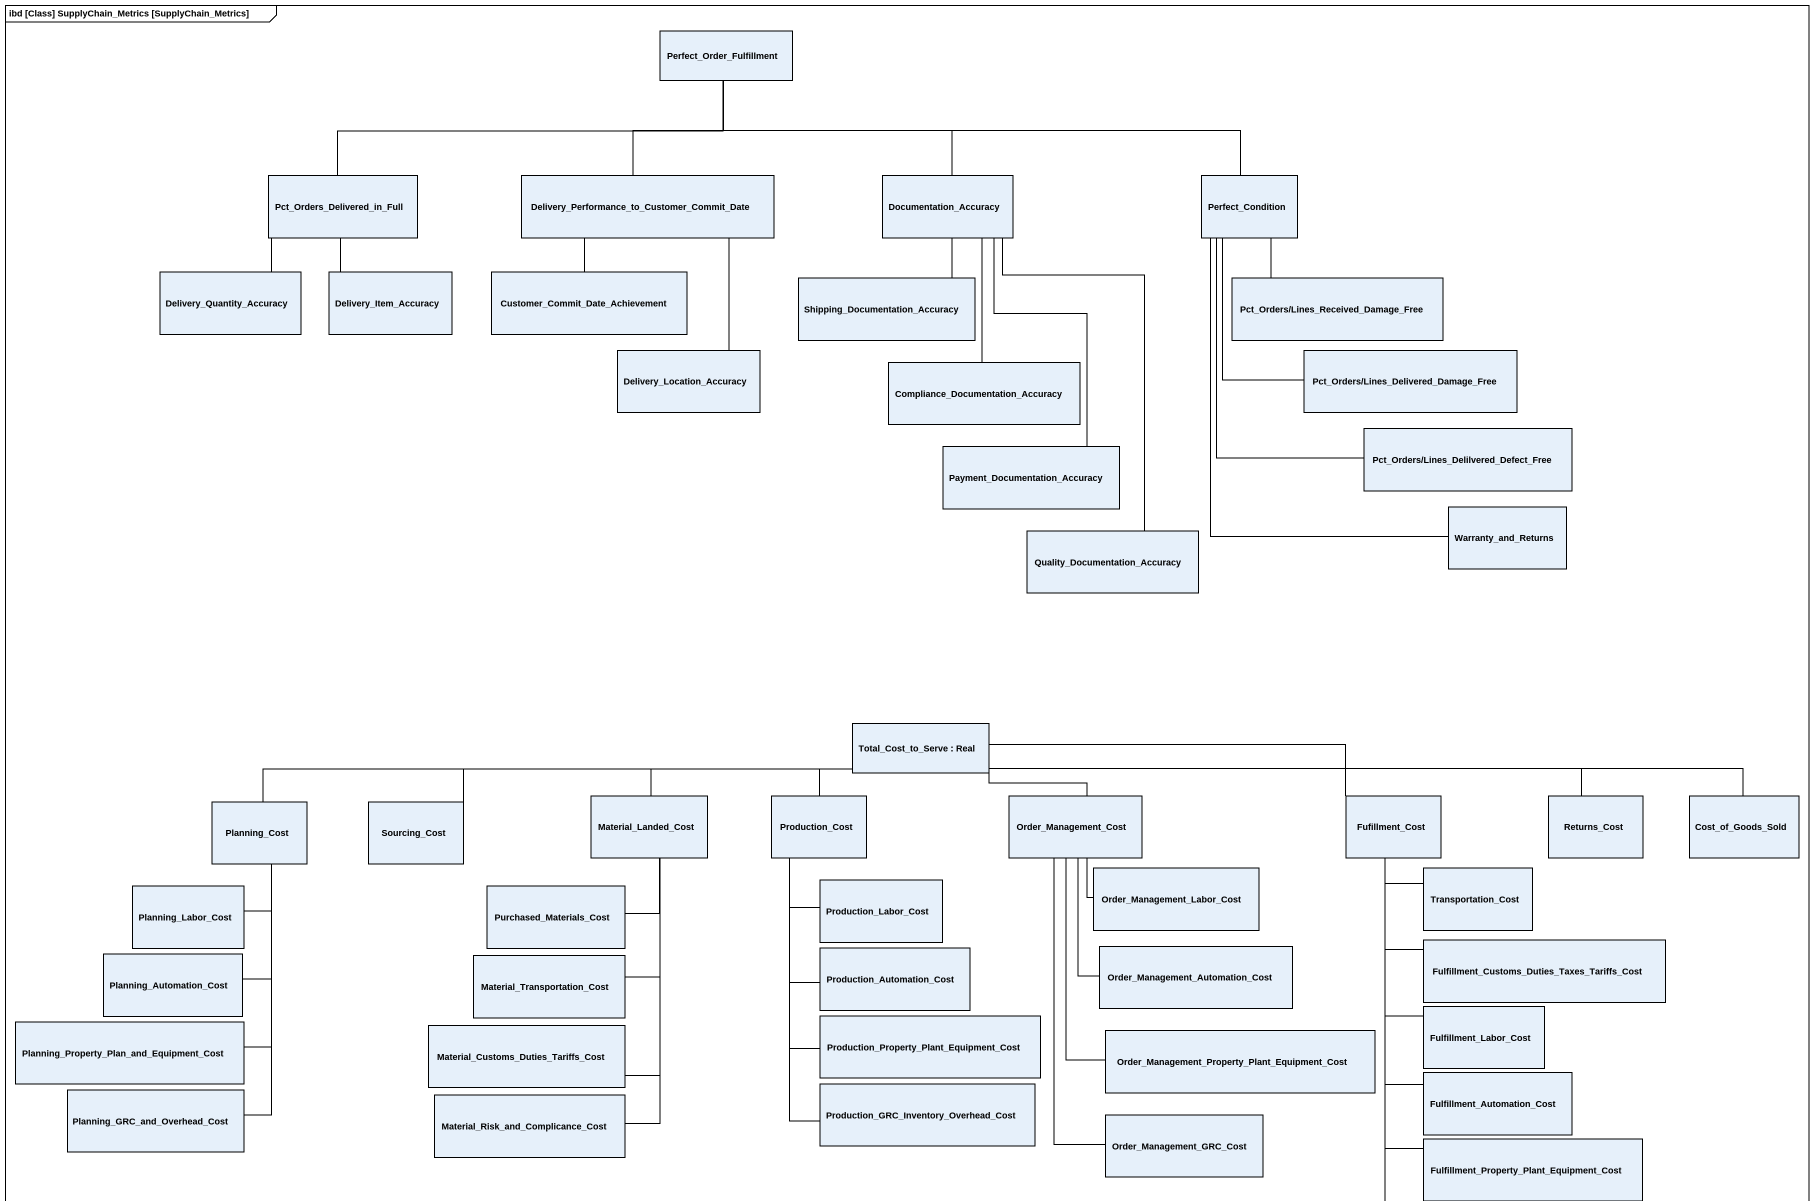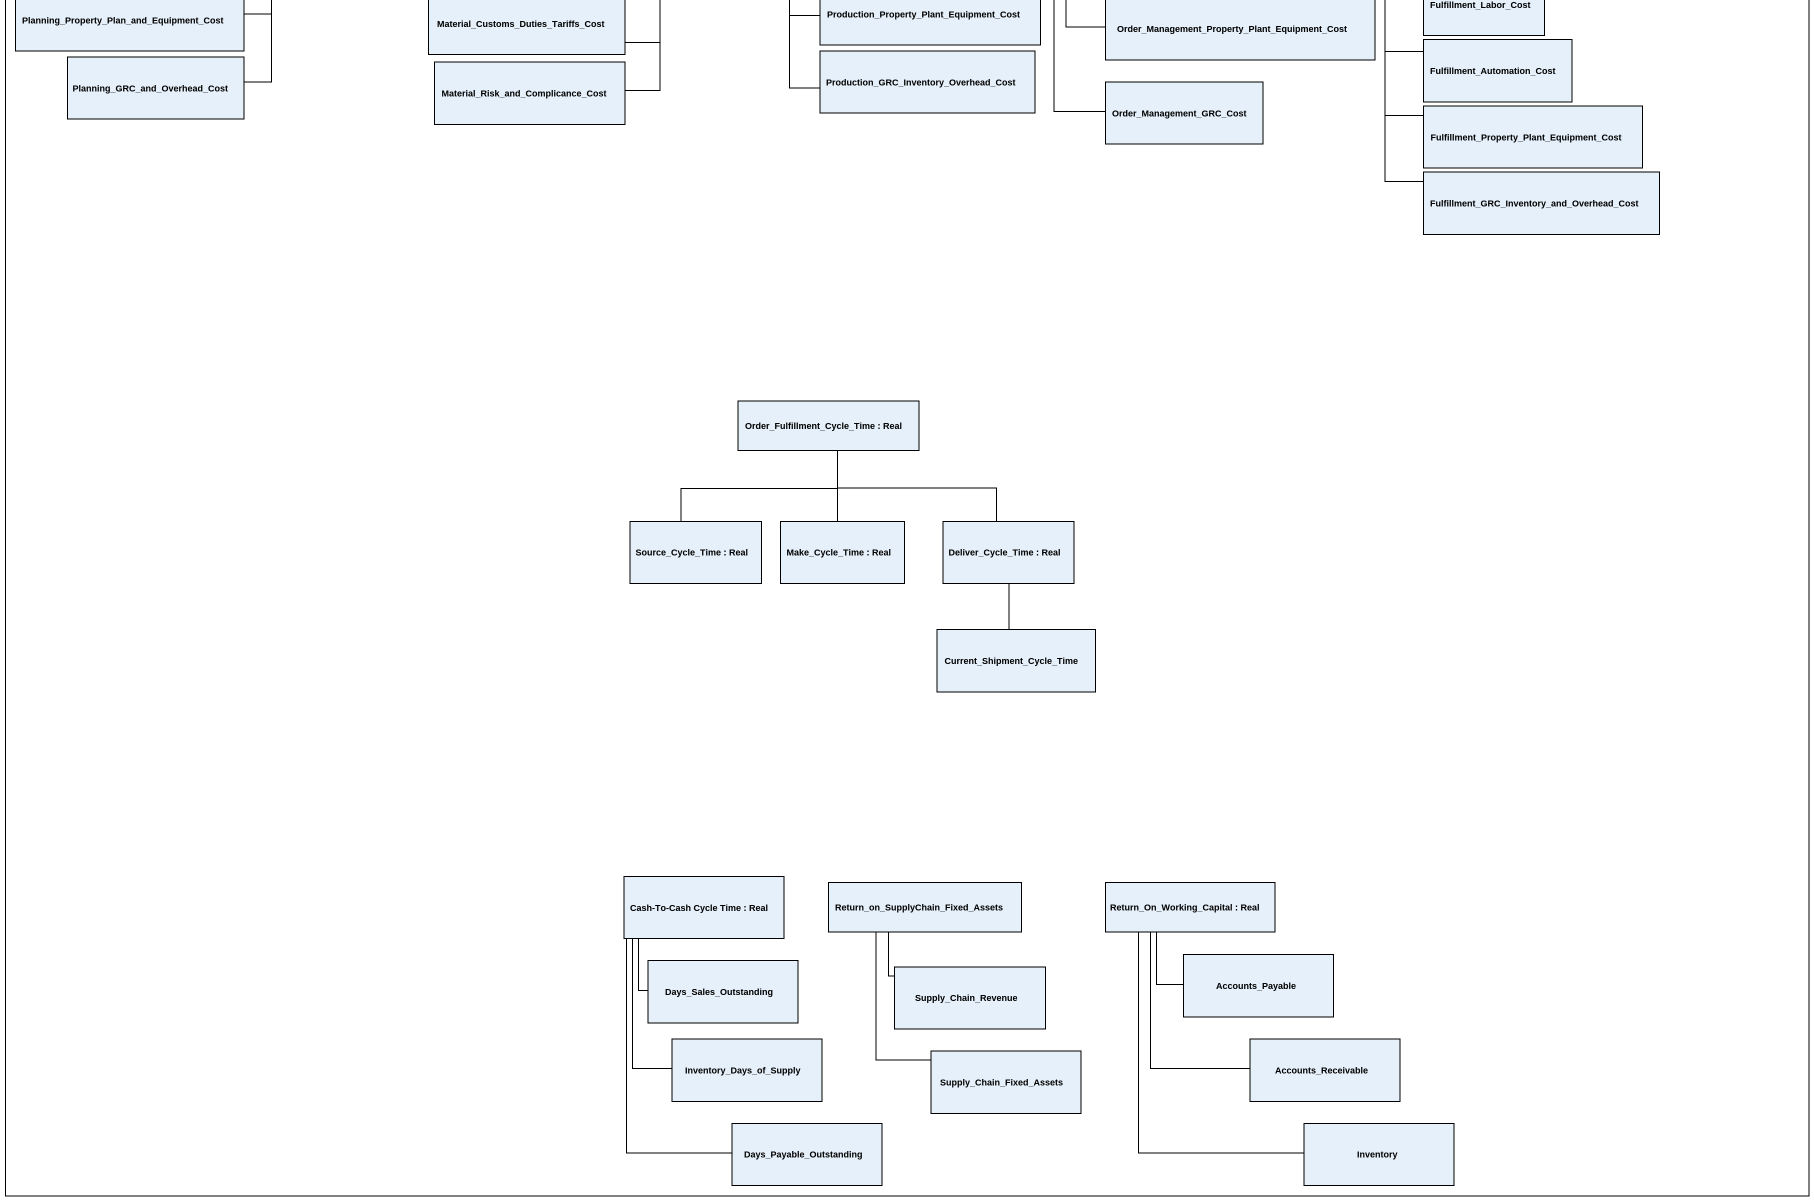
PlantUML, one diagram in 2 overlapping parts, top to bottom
@startuml
mainframe ibd [Class] SupplyChain_Metrics [SupplyChain_Metrics]
rectangle Perfect_Order_Fulfillment
rectangle Pct_Orders_Delivered_in_Full
rectangle "Delivery_Performance_to_Customer_Commit_Date" as Delivery_Performance_to
rectangle Documentation_Accuracy
rectangle Perfect_Condition
rectangle Delivery_Quantity_Accuracy
rectangle Delivery_Item_Accuracy
rectangle "Customer_Commit_Date_Achievement" as Customer_Commit_Date
rectangle "Shipping_Documentation_Accuracy" as Shipping_Documentation
rectangle "Pct_Orders/Lines_Received_Damage_Free" as Pct_Orders_Lines_Received
rectangle Delivery_Location_Accuracy
rectangle "Compliance_Documentation_Accuracy" as Compliance_Documentation
rectangle "Pct_Orders/Lines_Delivered_Damage_Free" as Pct_Orders_Lines_Delivered
rectangle "Pct_Orders/Lines_Delilvered_Defect_Free" as Pct_Orders_Lines_Delilvered
rectangle "Payment_Documentation_Accuracy" as Payment_Documentation
rectangle Warranty_and_Returns
rectangle "Quality_Documentation_Accuracy" as Quality_Documentation
rectangle "Total_Cost_to_Serve : Real" as Total_Cost_to_Serve
rectangle Planning_Cost
rectangle Sourcing_Cost
rectangle Material_Landed_Cost
rectangle Production_Cost
rectangle Order_Management_Cost
rectangle Fufillment_Cost
rectangle Returns_Cost
rectangle Cost_of_Goods_Sold
rectangle Planning_Labor_Cost
rectangle Purchased_Materials_Cost
rectangle Production_Labor_Cost
rectangle Order_Management_Labor_Cost
rectangle Transportation_Cost
rectangle "Fulfillment_Customs_Duties_Taxes_Tariffs_Cost" as Fulfillment_Customs_Duties
rectangle Planning_Automation_Cost
rectangle Material_Transportation_Cost
rectangle Production_Automation_Cost
rectangle "Order_Management_Automation_Cost" as Order_Management_Automation
rectangle "Production_Property_Plant_Equipment_Cost" as Production_Property_Plant
rectangle Fulfillment_Labor_Cost
rectangle "Planning_Property_Plan_and_Equipment_Cost" as Planning_Property_Plan_and
rectangle "Material_Customs_Duties_Tariffs_Cost" as Material_Customs_Duties
rectangle "Order_Management_Property_Plant_Equipment_Cost" as Order_Management_Property
rectangle "Planning_GRC_and_Overhead_Cost" as Planning_GRC_and_Overhead
rectangle "Material_Risk_and_Complicance_Cost" as Material_Risk_and
rectangle "Production_GRC_Inventory_Overhead_Cost" as Production_GRC_Inventory
rectangle Fulfillment_Automation_Cost
rectangle Order_Management_GRC_Cost
rectangle "Fulfillment_Property_Plant_Equipment_Cost" as Fulfillment_Property_Plant
rectangle "Fulfillment_GRC_Inventory_and_Overhead_Cost" as Fulfillment_GRC_Inventory
rectangle "Order_Fulfillment_Cycle_Time : Real" as Order_Fulfillment_Cycle_Time
rectangle "Source_Cycle_Time : Real" as Source_Cycle_Time
rectangle "Make_Cycle_Time : Real" as Make_Cycle_Time
rectangle "Deliver_Cycle_Time : Real" as Deliver_Cycle_Time
rectangle Current_Shipment_Cycle_Time
rectangle "Cash-To-Cash Cycle Time : Real" as Cash_To_Cash_Cycle_Time
rectangle "Return_on_SupplyChain_Fixed_Assets" as Return_on_SupplyChain_Fixed
rectangle "Return_On_Working_Capital : Real" as Return_On_Working_Capital
rectangle Accounts_Payable
rectangle Days_Sales_Outstanding
rectangle Supply_Chain_Revenue
rectangle Inventory_Days_of_Supply
rectangle Supply_Chain_Fixed_Assets
rectangle Accounts_Receivable
rectangle Days_Payable_Outstanding
rectangle Inventory
Perfect_Order_Fulfillment -- Delivery_Performance_to
Pct_Orders_Delivered_in_Full -right- Perfect_Order_Fulfillment
Documentation_Accuracy -up- Perfect_Order_Fulfillment
Perfect_Condition -left- Perfect_Order_Fulfillment
Delivery_Quantity_Accuracy -up- Pct_Orders_Delivered_in_Full
Delivery_Item_Accuracy -up- Pct_Orders_Delivered_in_Full
Customer_Commit_Date -up- Delivery_Performance_to
Shipping_Documentation -up- Documentation_Accuracy
Pct_Orders_Lines_Received -up- Perfect_Condition
Delivery_Location_Accuracy -up- Delivery_Performance_to
Compliance_Documentation -up- Documentation_Accuracy
Pct_Orders_Lines_Delivered -up- Perfect_Condition
Pct_Orders_Lines_Delilvered -up- Perfect_Condition
Payment_Documentation -up- Documentation_Accuracy
Warranty_and_Returns -up- Perfect_Condition
Quality_Documentation -up- Documentation_Accuracy
Planning_Cost -right- Total_Cost_to_Serve
Sourcing_Cost -right- Total_Cost_to_Serve
Material_Landed_Cost -right- Total_Cost_to_Serve
Production_Cost -up- Total_Cost_to_Serve
Production_Cost -- Production_Labor_Cost
Production_Cost -- Production_Automation_Cost
Production_Cost -- Production_Property_Plant
Production_Cost -- Production_GRC_Inventory
Order_Management_Cost -left- Total_Cost_to_Serve
Fufillment_Cost -left- Total_Cost_to_Serve
Fufillment_Cost -- Transportation_Cost
Fufillment_Cost -- Fulfillment_Customs_Duties
Fufillment_Cost -- Fulfillment_Labor_Cost
Fufillment_Cost -- Fulfillment_Automation_Cost
Fufillment_Cost -- Fulfillment_Property_Plant
Fufillment_Cost -- Fulfillment_GRC_Inventory
Returns_Cost -left- Total_Cost_to_Serve
Cost_of_Goods_Sold -left- Total_Cost_to_Serve
Planning_Labor_Cost -up- Planning_Cost
Purchased_Materials_Cost -up- Material_Landed_Cost
Order_Management_Labor_Cost -up- Order_Management_Cost
Planning_Automation_Cost -up- Planning_Cost
Material_Transportation_Cost -up- Material_Landed_Cost
Order_Management_Automation -up- Order_Management_Cost
Planning_Property_Plan_and -up- Planning_Cost
Material_Customs_Duties -up- Material_Landed_Cost
Order_Management_Property -up- Order_Management_Cost
Planning_GRC_and_Overhead -up- Planning_Cost
Material_Risk_and -up- Material_Landed_Cost
Order_Management_GRC_Cost -up- Order_Management_Cost
Source_Cycle_Time -up- Order_Fulfillment_Cycle_Time
Make_Cycle_Time -up- Order_Fulfillment_Cycle_Time
Deliver_Cycle_Time -up- Order_Fulfillment_Cycle_Time
Deliver_Cycle_Time -- Current_Shipment_Cycle_Time
Return_on_SupplyChain_Fixed -- Supply_Chain_Revenue
Accounts_Payable -up- Return_On_Working_Capital
Days_Sales_Outstanding -up- Cash_To_Cash_Cycle_Time
Inventory_Days_of_Supply -up- Cash_To_Cash_Cycle_Time
Supply_Chain_Fixed_Assets -up- Return_on_SupplyChain_Fixed
Accounts_Receivable -up- Return_On_Working_Capital
Days_Payable_Outstanding -up- Cash_To_Cash_Cycle_Time
Inventory -up- Return_On_Working_Capital
@enduml
